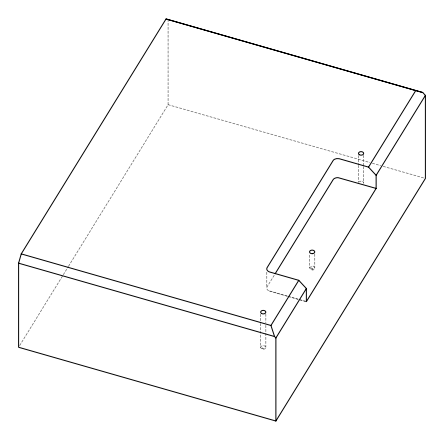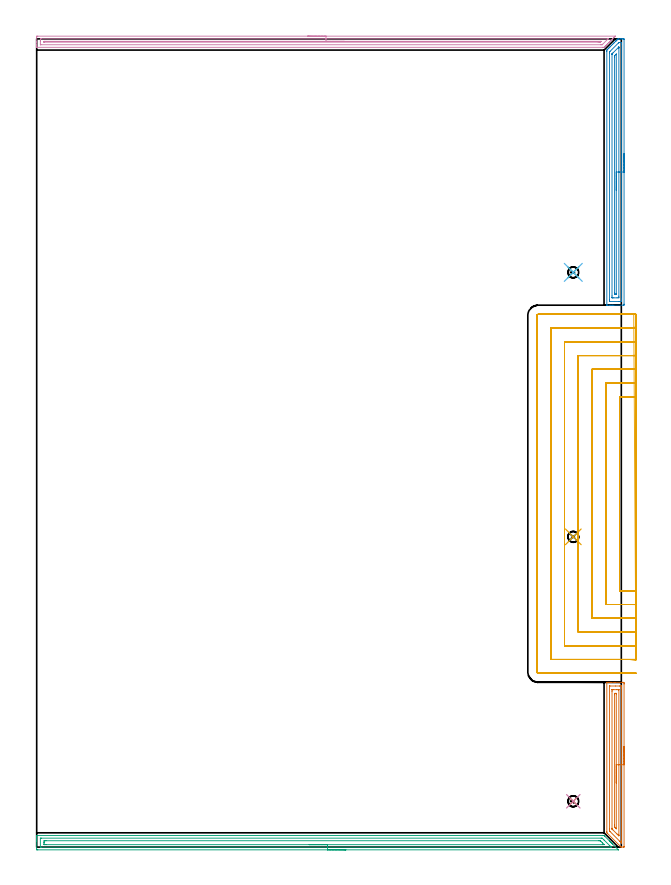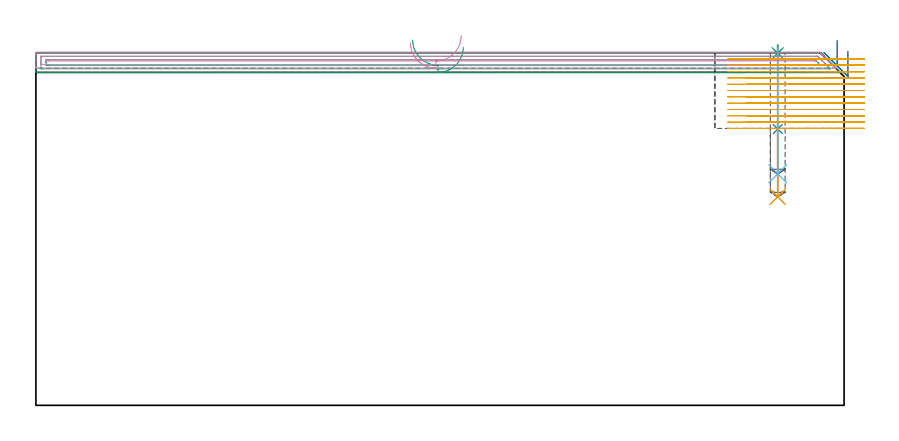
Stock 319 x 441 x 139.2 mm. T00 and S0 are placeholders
(PLAN: 11 operations, 3 tool changes, 104.3 min)
(1 SPOT_DRILL | STEP1POCKET | NXT0321_9005460120000 | 0.03 min | 0 mm3)
(2 SPOT_DRILL_1 | STEP1POCKET_1 | NXT0321_9005460120000 | 0.03 min | 3242 mm3)
(3 SPOT_DRILL_2 | STEP1POCKET_2 | NXT0321_9005460120000 | 0.03 min | 0 mm3)
(4 DRILL_BLIND_HOLE_INTO_CENTER | STEP1POCKET | UGT0301_454 | 0.24 min | 1500 mm3)
(5 DRILL_BLIND_HOLE_INTO_CENTER_1 | STEP1POCKET_1 | UGT0301_454 | 0.12 min | 707 mm3)
(6 DRILL_BLIND_HOLE_INTO_CENTER_2 | STEP1POCKET_2 | UGT0301_454 | 0.2 min | 1256 mm3)
(7 AREA_MILL | FG_CHAMFER_SURFACE | UGT0205_001 | 2.96 min | 4220 mm3)
(8 AREA_MILL_1 | FG_CHAMFER_SURFACE_1 | UGT0205_001 | 4.78 min | 6669 mm3)
(9 AREA_MILL_2 | FG_CHAMFER_SURFACE_2 | UGT0205_001 | 7.75 min | 9498 mm3)
(10 AREA_MILL_3 | FG_CHAMFER_SURFACE_3 | UGT0205_001 | 7.66 min | 5797 mm3)
(11 MILL_SLOT | SLOT_PARTIAL_RECTANGULAR | NXT0201_013 | Follow Part, ap 2.5, ae 75% | 80.52 min | 309724 mm3)
(TOOL NXT0321_9005460120000 | NC Spot Drill, 142deg, 12mm, Carbide, Uncoated | D12 PA142 FL30 Z2)
(TOOL UGT0301_454 | Carbide Drill 5.9 mm | D5.9 PA118 FL57 Z2)
(TOOL UGT0205_001 | Chamfer Mill 20 x 3 x 45 deg. | D20 FL50 Z2)
(TOOL NXT0201_013 | ENDMILL 10mm | D10 FL30 Z4)
(OP 1 SPOT_DRILL)
G17 G21 G94 G90
T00 M6
G54
G17 G0 G90 X292.8 Y25. S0 M3
G43 Z149.2 H0
G94 G81 G98 Z138.946 F250. R142.2
G80
M5
M2
(OP 2 SPOT_DRILL_1)
G17 G21 G94 G90
T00 M6
G54
G17 G0 G90 X292.8 Y169.3 S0 M3
G43 Z149.2 H0
G94 G81 G98 Z109.046 F250. R112.3
G80
M5
M2
(OP 3 SPOT_DRILL_2)
G17 G21 G94 G90
T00 M6
G54
G17 G0 G90 X292.8 Y313.6 S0 M3
G43 Z149.2 H0
G94 G81 G98 Z138.946 F250. R142.2
G80
M5
M2
(OP 4 DRILL_BLIND_HOLE_INTO_CENTER)
G17 G21 G94 G90
T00 M6
G54
G17 G0 G90 X292.8 Y25. S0 M3
G43 Z149.2 H0
G94 G81 G98 Z82.3 F250. R141.2
G80
M5
M2
(OP 5 DRILL_BLIND_HOLE_INTO_CENTER_1)
G17 G21 G94 G90
T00 M6
G54
G17 G0 G90 X292.8 Y169.3 S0 M3
G43 Z149.2 H0
G94 G81 G98 Z82.3 F250. R111.3
G80
M5
M2
(OP 6 DRILL_BLIND_HOLE_INTO_CENTER_2)
G17 G21 G94 G90
T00 M6
G54
G17 G0 G90 X292.8 Y313.6 S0 M3
G43 Z149.2 H0
G94 G81 G98 Z91.4 F250. R141.2
G80
M5
M2
(OP 7 AREA_MILL)
G17 G21 G94 G90
T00 M6
G54
G17 G0 G90 X320.5 Y54.95 S1061 M3
G43 Z149.2 H0
Z139.8
G94 G1 Y54.912 Z138.928 F250.
Y54.798 Z138.064
Y54.609 Z137.212
Y54.347 Z136.38
Y54.013 Z135.574
Y53.61 Z134.8
Y53.142 Z134.064
Y52.61 Z133.372
Y52.021 Z132.729
Y51.378 Z132.14
Y50.686 Z131.608
Y49.95 Z131.14
Y49.176 Z130.737
Y48.37 Z130.403
Y47.538 Z130.141
Y46.686 Z129.952
Y45.822 Z129.838
Y44.95 Z129.8
Y0.374
X320.496 Y0.101 Z129.804
X320.492 Y0.002 Z129.806
X320.166 Y0. Z130.133
X319.052 Y0.001 Z131.246
X318.894 Y0.01 Z131.403
X318.856 Y0.045 Z131.442
X318.419 Y0.48 Z131.878
X311.435 Y7.465 Z138.865
X311.249 Y7.649 Z139.047
X311.104 Y7.797 Z139.19
X311.1 Y8.537 Z139.2
Y89.8
X311.103 Y89.89 Z139.189
X311.174 Y89.897 Z139.119
X311.251 Y89.9 Z139.047
X311.83 Z138.469
X312.785 Z137.514
X313.181 Z137.116
X313.378 Z136.919
X315.125 Z135.173
X315.797 Z134.497
X319.828 Z130.469
X320.166 Y89.896 Z130.131
X320.492 Y89.89 Z129.804
X320.498 Y89.355 Z129.802
X320.5 Y89.015 Z129.8
Y44.95
X319.086 Z131.214
Y3.209
X319.084 Y2.533 Z131.216
X319.08 Y2.321 Z131.22
X319.079 Y2.283 Z131.221
X319.07 Y2.289 Z131.23
X319.032 Y2.321 Z131.268
X318.419 Y2.931 Z131.881
X318.141 Y3.209 Z132.159
X312.812 Y8.538 Z137.488
X312.687 Y8.665 Z137.613
X312.587 Y8.77 Z137.713
X312.523 Y8.839 Z137.777
X312.521 Y8.878 Z137.779
X312.516 Y9.214 Z137.784
X312.515 Y9.426 Z137.785
X312.514 Y10.104 Z137.786
X312.515 Y87.749 Z137.785
X312.516 Y87.833 Z137.784
X312.518 Y87.874 Z137.782
X312.52 Y87.887 Z137.78
X312.55 Y87.89 Z137.75
X312.867 Y87.898 Z137.433
X315.921 Y87.9 Z134.379
X318.104 Z132.196
X318.419 Y87.899 Z131.881
X318.981 Y87.896 Z131.319
X319.053 Y87.89 Z131.247
X319.079 Y87.875 Z131.221
X319.082 Y87.793 Z131.218
X319.084 Y87.579 Z131.216
X319.086 Y86.901 Z131.214
Y86.691
Y44.95
X317.672 Z132.628
X317.671 Y6.634 Z132.629
X317.669 Y6.506 Z132.631
X317.665 Y6.252 Z132.635
X317.656 Y6.155 Z132.644
X317.62 Y6.187 Z132.68
X317.546 Y6.256 Z132.754
X317.038 Y6.761 Z133.262
X316.673 Y7.126 Z133.627
X314.373 Y9.426 Z135.927
X314.054 Y9.746 Z136.246
X313.985 Y9.817 Z136.315
X313.952 Y9.855 Z136.348
X313.938 Y9.873 Z136.362
X313.936 Y9.932 Z136.364
X313.93 Y10.186 Z136.37
X313.929 Y10.314 Z136.371
Y85.042
X313.931 Y85.803 Z136.369
X313.933 Y85.866 Z136.367
X313.935 Y85.889 Z136.365
X313.963 Y85.895 Z136.337
X314.054 Y85.897 Z136.246
X314.832 Y85.9 Z135.468
X316.578 Z133.722
X317.451 Z132.849
X317.546 Y85.898 Z132.754
X317.641 Y85.893 Z132.659
X317.663 Y85.89 Z132.637
X317.666 Y85.877 Z132.634
X317.669 Y85.845 Z132.631
X317.671 Y85.803 Z132.629
X317.672 Y44.95 Z132.628
X316.257 Z134.043
Y10.314
X316.255 Y10.066 Z134.045
X316.253 Y10.016 Z134.047
X316.252 Y10.009 Z134.048
X316.23 Y10.027 Z134.07
X316.172 Y10.081 Z134.128
X315.935 Y10.314 Z134.365
X315.8 Y10.451 Z134.5
X315.431 Y10.83 Z134.869
X315.35 Y10.928 Z134.95
X315.347 Y11.047 Z134.953
X315.345 Y11.202 Z134.955
X315.343 Y11.667 Z134.957
Y12.09
Y83.139
X315.344 Y83.602 Z134.956
X315.347 Y83.759 Z134.953
X315.349 Y83.874 Z134.951
X315.426 Y83.89 Z134.874
X315.8 Y83.897 Z134.5
X315.926 Y83.899 Z134.374
X316.174 Y83.893 Z134.126
X316.235 Y83.89 Z134.065
X316.251 Y83.882 Z134.049
X316.253 Y83.865 Z134.047
X316.255 Y83.815 Z134.045
X316.257 Y83.562 Z134.043
Y44.95
Y44.078 Z134.081
Y43.214 Z134.195
Y42.362 Z134.383
Y41.53 Z134.646
Y40.724 Z134.98
Y39.95 Z135.382
Y39.214 Z135.851
Y38.522 Z136.382
Y37.879 Z136.972
Y37.29 Z137.615
Y36.758 Z138.307
Y36.29 Z139.043
Y35.887 Z139.816
Y35.553 Z140.622
Y35.291 Z141.454
Y35.102 Z142.306
Y34.988 Z143.171
Y34.95 Z144.043
G0 Z149.2
M5
M2
(OP 8 AREA_MILL_1)
G17 G21 G94 G90
T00 M6
G54
G17 G0 G90 X320.5 Y378.35 S1061 M3
G43 Z149.2 H0
Z139.8
G94 G1 Y378.312 Z138.928 F250.
Y378.198 Z138.064
Y378.009 Z137.212
Y377.747 Z136.38
Y377.413 Z135.574
Y377.01 Z134.8
Y376.542 Z134.064
Y376.01 Z133.372
Y375.421 Z132.729
Y374.778 Z132.14
Y374.086 Z131.608
Y373.35 Z131.14
Y372.576 Z130.737
Y371.77 Z130.403
Y370.938 Z130.141
Y370.086 Z129.952
Y369.222 Z129.838
Y368.35 Z129.8
Y296.269
X320.497 Y295.931 Z129.801
X320.493 Y295.71 Z129.804
X320.165 Y295.7 Z130.131
X314.927 Z135.367
X314.298 Z135.999
X314.054 Z136.243
X313.425 Z136.872
X313.181 Z137.115
X312.692 Z137.607
X311.287 Z139.011
X311.193 Z139.099
X311.176 Z139.115
X311.103 Y295.71 Z139.188
X311.1 Y295.824 Z139.2
Y434.201
X311.103 Y434.895 Z139.188
X311.255 Y435.055 Z139.045
X311.291 Y435.091 Z139.009
X311.435 Y435.236 Z138.862
X311.834 Y435.634 Z138.466
X311.912 Y435.713 Z138.387
X312.18 Y435.981 Z138.118
X312.308 Y436.11 Z137.989
X312.661 Y436.461 Z137.639
X312.838 Y436.638 Z137.462
X313.07 Y436.871 Z137.228
X313.181 Y436.983 Z137.115
X313.617 Y437.418 Z136.682
X314.054 Y437.856 Z136.242
X314.257 Y438.057 Z136.042
X314.313 Y438.114 Z135.986
X314.927 Y438.729 Z135.369
X315.139 Y438.939 Z135.161
X315.8 Y439.602 Z134.497
X315.858 Y439.658 Z134.441
X316.037 Y439.837 Z134.262
X316.091 Y439.893 Z134.206
X316.143 Y439.944 Z134.156
X316.333 Y440.134 Z133.966
X316.382 Y440.183 Z133.915
X316.429 Y440.23 Z133.87
X316.63 Y440.431 Z133.669
X316.673 Y440.474 Z133.624
X316.792 Y440.592 Z133.508
X316.927 Y440.727 Z133.373
X317.11 Y440.909 Z133.188
X317.195 Y440.99 Z133.102
X317.511 Y441. Z132.789
X317.546 Z132.754
X318.419 Z131.88
X318.804 Z131.495
X319.292 Z131.004
X319.537 Z130.76
X320.165 Z130.131
X320.41 Z129.888
X320.491 Y440.997 Z129.806
X320.5 Y440.705 Z129.8
Y368.35
X319.086 Z131.214
Y298.939
X319.085 Y298.261 Z131.215
X319.083 Y298.049 Z131.217
X319.079 Y297.719 Z131.221
X318.756 Y297.706 Z131.544
X318.419 Y297.702 Z131.881
X317.889 Y297.7 Z132.411
X317.546 Z132.754
X312.65 Z137.65
X312.551 Y297.703 Z137.749
X312.534 Y297.706 Z137.766
X312.521 Y297.71 Z137.779
X312.52 Y297.73 Z137.78
X312.516 Y297.837 Z137.784
X312.515 Y298.049 Z137.785
X312.514 Y298.728 Z137.786
X312.515 Y433.311 Z137.785
X312.517 Y433.651 Z137.783
X312.52 Y433.82 Z137.78
X312.521 Y433.859 Z137.779
X312.539 Y433.881 Z137.761
X312.579 Y433.925 Z137.721
X312.851 Y434.201 Z137.449
X317.425 Y438.775 Z132.875
X317.546 Y438.894 Z132.754
X317.619 Y438.962 Z132.681
X317.649 Y438.987 Z132.651
X317.679 Y438.99 Z132.621
X317.811 Y438.996 Z132.489
X318.077 Y439. Z132.223
X318.419 Z131.881
X318.95 Z131.35
X319.049 Y438.997 Z131.251
X319.066 Y438.994 Z131.234
X319.079 Y438.99 Z131.221
X319.08 Y438.97 Z131.22
X319.084 Y438.863 Z131.216
X319.085 Y438.651 Z131.215
X319.086 Y437.971 Z131.214
Y368.35
X317.672 Z132.628
X317.671 Y300.591 Z132.629
X317.666 Y299.829 Z132.634
X317.665 Y299.708 Z132.635
X316.673 Y299.7 Z133.627
X314.927 Z135.373
X314.179 Y299.701 Z136.121
X314.054 Y299.705 Z136.246
X313.935 Y299.711 Z136.365
X313.932 Y299.829 Z136.368
X313.93 Y299.955 Z136.37
X313.929 Y300.719 Z136.371
Y432.549
X313.93 Y432.677 Z136.37
X313.932 Y432.762 Z136.368
X313.936 Y432.825 Z136.364
X313.952 Y432.844 Z136.348
X314.054 Y432.953 Z136.246
X314.231 Y433.131 Z136.069
X314.41 Y433.311 Z135.89
X317.315 Y436.216 Z132.985
X317.546 Y436.447 Z132.754
X317.623 Y436.521 Z132.677
X317.651 Y436.546 Z132.649
X317.661 Y436.552 Z132.639
X317.665 Y436.533 Z132.635
X317.668 Y436.364 Z132.632
X317.671 Y436.109 Z132.629
Y435.981
X317.672 Y368.35 Z132.628
X316.257 Z134.043
Y302.033
X316.256 Y301.877 Z134.044
X316.253 Y301.753 Z134.047
X316.251 Y301.72 Z134.049
X316.239 Y301.71 Z134.061
X316.192 Y301.707 Z134.108
X315.8 Y301.701 Z134.5
X315.71 Y301.7 Z134.59
X315.417 Y301.707 Z134.883
X315.35 Y301.71 Z134.95
X315.346 Y301.754 Z134.954
X315.345 Y301.802 Z134.955
X315.343 Y302.075 Z134.957
Y302.499
Y431.108
X315.344 Y431.532 Z134.956
X315.348 Y431.764 Z134.952
X315.35 Y431.789 Z134.95
X315.363 Y431.808 Z134.937
X315.393 Y431.842 Z134.907
X315.97 Y432.422 Z134.33
X316.076 Y432.527 Z134.224
X316.17 Y432.618 Z134.13
X316.237 Y432.678 Z134.063
X316.252 Y432.688 Z134.048
X316.253 Y432.674 Z134.047
X316.256 Y432.628 Z134.044
X316.257 Y432.515 Z134.043
Y432.422
Y368.35
Y367.478 Z134.081
Y366.614 Z134.195
Y365.762 Z134.383
Y364.93 Z134.646
Y364.124 Z134.98
Y363.35 Z135.382
Y362.614 Z135.851
Y361.922 Z136.382
Y361.279 Z136.972
Y360.69 Z137.615
Y360.158 Z138.307
Y359.69 Z139.043
Y359.287 Z139.816
Y358.953 Z140.622
Y358.691 Z141.454
Y358.502 Z142.306
Y358.388 Z143.171
Y358.35 Z144.043
G0 Z149.2
M5
M2
(OP 9 AREA_MILL_2)
G17 G21 G94 G90
T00 M6
G54
G17 G0 G90 X168.7 Y-1.5 S1061 M3
G43 Z149.2 H0
Z141.4
G94 G1 X168.662 Z140.528 F250.
X168.548 Z139.663
X168.359 Z138.812
X168.097 Z137.98
X167.763 Z137.174
X167.36 Z136.4
X166.891 Z135.664
X166.36 Z134.972
X165.771 Z134.329
X165.128 Z133.74
X164.436 Z133.208
X163.7 Z132.74
X162.926 Z132.337
X162.12 Z132.003
X161.288 Z131.741
X160.436 Z131.552
X159.572 Z131.438
X158.7 Z131.4
X0.615
X0.221 Y-1.496 Z131.402
X0.01 Y-1.492 Z131.405
X0. Y-1.109 Z131.788
Y3.277 Z136.171
Y3.823 Z136.72
Y4.154 Z137.05
Y4.701 Z137.597
Y5.031 Z137.926
Y5.693 Z138.593
Y6.005 Z138.904
X0.003 Y6.155 Z139.047
X0.01 Y6.298 Z139.188
X0.168 Y6.3 Z139.2
X308.747
X309.601 Y6.293 Z139.193
X309.64 Y6.258 Z139.157
X309.993 Y5.909 Z138.806
X312.487 Y3.414 Z136.312
X312.625 Y3.277 Z136.173
X312.766 Y3.135 Z136.033
X312.918 Y2.983 Z135.881
X313.064 Y2.839 Z135.734
X313.212 Y2.689 Z135.587
X313.349 Y2.552 Z135.45
X313.5 Y2.402 Z135.298
X313.659 Y2.242 Z135.14
X313.78 Y2.121 Z135.019
X313.941 Y1.961 Z134.856
X314.105 Y1.795 Z134.693
X314.305 Y1.595 Z134.495
X317.317 Y-1.417 Z131.482
X317.38 Y-1.482 Z131.416
X317.383 Y-1.494 Z131.404
X317.38 Y-1.499 Z131.399
X158.7 Y-1.5 Z131.4
Y-0.086 Z132.814
X2.401 Y-0.085 Z132.815
X2.251 Y-0.084 Z132.816
X2.049 Y-0.079 Z132.821
X2.009 Y-0.076 Z132.824
X2.005 Y-0.048 Z132.852
X2.003 Y-0.017 Z132.883
X2. Y0.162 Z133.062
X2.001 Y4.68 Z137.58
X2.005 Y4.785 Z137.685
X2.01 Y4.854 Z137.754
X2.015 Y4.879 Z137.779
X2.55 Y4.885 Z137.785
X308.003
X308.374 Y4.881 Z137.781
X308.555 Y4.879 Z137.779
X308.747 Y4.697 Z137.597
X309.295 Y4.154 Z137.054
X309.64 Y3.811 Z136.711
X312.805 Y0.646 Z133.546
X313.212 Y0.238 Z133.138
X313.456 Y-0.011 Z132.889
X313.505 Y-0.064 Z132.836
X313.518 Y-0.08 Z132.82
X313.505 Y-0.081 Z132.819
X313.447 Y-0.083 Z132.817
X313.212 Y-0.085 Z132.815
X313.064 Y-0.086 Z132.814
X158.7
Y1.328 Z134.228
X5.081 Y1.329 Z134.229
X4.382 Y1.332 Z134.232
X4.188 Y1.336 Z134.236
X4.01 Y1.345 Z134.245
X4.005 Y1.523 Z134.423
X4.001 Y1.706 Z134.606
X4. Y2.4 Z135.3
Y2.584 Z135.484
X4.005 Y3.277 Z136.177
X4.007 Y3.455 Z136.355
X4.188 Y3.464 Z136.364
X4.884 Y3.47 Z136.37
X5.081 Y3.471 Z136.371
X306.763
X306.96 Y3.47 Z136.37
X307.158 Y3.467 Z136.367
X307.53 Y3.458 Z136.358
X307.72 Y3.277 Z136.177
X307.853 Y3.147 Z136.047
X308.601 Y2.4 Z135.3
X308.747 Y2.254 Z135.154
X309.475 Y1.523 Z134.423
X309.64 Y1.353 Z134.253
X309.646 Y1.334 Z134.234
X308.747 Y1.329 Z134.229
X158.7 Y1.328 Z134.228
X157.828 Z134.266
X156.963 Z134.38
X156.112 Z134.569
X155.28 Z134.832
X154.474 Z135.165
X153.7 Z135.568
X152.964 Z136.037
X152.272 Z136.568
X151.629 Z137.157
X151.04 Z137.801
X150.508 Z138.493
X150.04 Z139.228
X149.637 Z140.002
X149.303 Z140.808
X149.041 Z141.64
X148.852 Z142.492
X148.738 Z143.357
X148.7 Z144.228
G0 Z149.2
M5
M2
(OP 10 AREA_MILL_3)
G17 G21 G94 G90
T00 M6
G54
G17 G0 G90 X147.85 Y442.5 S1061 M3
G43 Z149.2 H0
Z143.1
G94 G1 X147.888 Z142.228 F250.
X148.002 Z141.363
X148.191 Z140.512
X148.453 Z139.68
X148.787 Z138.874
X149.19 Z138.1
X149.658 Z137.364
X150.19 Z136.672
X150.779 Z136.029
X151.422 Z135.439
X152.114 Z134.908
X152.85 Z134.44
X153.624 Z134.037
X154.43 Z133.703
X155.262 Z133.441
X156.114 Z133.252
X156.978 Z133.138
X157.85 Z133.1
X315.677 Z133.099
X315.683 Y442.495 Z133.104
X315.677 Y442.48 Z133.118
X315.619 Y442.418 Z133.181
X315.575 Y442.375 Z133.225
X315.024 Y441.824 Z133.776
X314.848 Y441.647 Z133.95
X314.188 Y440.988 Z134.612
X313.97 Y440.768 Z134.828
X313.349 Y440.149 Z135.451
X313.295 Y440.095 Z135.504
X313.091 Y439.889 Z135.707
X312.511 Y439.311 Z136.289
X312.402 Y439.201 Z136.397
X312.212 Y439.011 Z136.585
X311.673 Y438.473 Z137.126
X311.334 Y438.132 Z137.464
X310.835 Y437.635 Z137.964
X310.615 Y437.414 Z138.184
X310.456 Y437.253 Z138.342
X310.299 Y437.097 Z138.5
X310.168 Y436.967 Z138.631
X310.016 Y436.814 Z138.781
X309.722 Y436.522 Z139.075
X309.602 Y436.405 Z139.191
X308.828 Y436.4 Z139.2
X0.171
X0.01 Y436.406 Z139.193
X0. Y436.718 Z138.882
Y437.018 Z138.582
Y437.692 Z137.902
Y438.909 Z136.688
Y439.45 Z136.144
Y441.816 Z133.781
X0.004 Y442.086 Z133.51
X0.01 Y442.492 Z133.105
X0.202 Y442.495 Z133.102
X0.618 Y442.5 Z133.1
X157.85
Y441.086 Z134.514
X311.508
X311.633 Y441.085 Z134.515
X311.763 Y441.081 Z134.519
X311.814 Y441.079 Z134.521
X311.809 Y441.07 Z134.53
X311.732 Y440.987 Z134.613
X311.606 Y440.857 Z134.743
X311.508 Y440.758 Z134.842
X308.828 Y438.078 Z137.522
X308.631 Y437.886 Z137.714
X308.581 Y437.842 Z137.758
X308.556 Y437.821 Z137.779
X308.512 Y437.82 Z137.78
X308.32 Y437.817 Z137.783
X307.935 Y437.814 Z137.786
X307.811
X2.281
X2.044 Y437.816 Z137.784
X2.016 Y437.818 Z137.782
X2.01 Y437.821 Z137.779
X2.006 Y437.829 Z137.771
X2.002 Y437.862 Z137.738
X2.001 Y437.894 Z137.706
X2. Y438.091 Z137.509
Y439.45 Z136.15
Y439.848 Z135.752
X2.003 Y440.329 Z135.271
X2.009 Y440.718 Z134.882
X2.03 Y441.079 Z134.521
X2.405 Y441.084 Z134.516
X2.529 Y441.085 Z134.515
X157.85 Y441.086 Z134.514
Y439.672 Z135.928
X307.71 Y439.671 Z135.929
X307.79 Y439.67 Z135.93
X307.935 Y439.666 Z135.934
X307.953 Y439.665 Z135.935
X307.945 Y439.651 Z135.949
X307.935 Y439.636 Z135.964
X307.842 Y439.541 Z136.059
X307.75 Y439.45 Z136.15
X307.608 Y439.311 Z136.289
X307.555 Y439.262 Z136.338
X307.532 Y439.243 Z136.357
X307.491 Y439.235 Z136.365
X307.264 Y439.231 Z136.369
X307.042 Y439.23 Z136.37
X306.373 Y439.228 Z136.372
X4.192 Y439.229 Z136.371
X4.117 Y439.23 Z136.37
X4.057 Y439.232 Z136.368
X4.02 Y439.235 Z136.365
X4.01 Y439.24 Z136.36
X4.008 Y439.262 Z136.338
X4.004 Y439.45 Z136.15
X4.005 Y439.634 Z135.966
X4.009 Y439.66 Z135.94
X4.025 Y439.665 Z135.935
X4.079 Y439.668 Z135.932
X4.192 Y439.67 Z135.93
X4.86 Y439.672 Z135.928
X5.085
X157.85
X158.722 Z135.966
X159.586 Z136.08
X160.438 Z136.269
X161.27 Z136.531
X162.076 Z136.865
X162.85 Z137.268
X163.586 Z137.737
X164.278 Z138.268
X164.921 Z138.857
X165.51 Z139.501
X166.042 Z140.193
X166.51 Z140.928
X166.913 Z141.702
X167.247 Z142.508
X167.509 Z143.34
X167.698 Z144.192
X167.812 Z145.057
X167.85 Z145.928
G0 Z149.2
M5
M2
(OP 11 MILL_SLOT)
G17 G21 G94 G90
T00 M6
G54
G17 G0 G90 X326.999 Y245.798 S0 M3
G43 Z149.2 H0
Z136.708
G94 G1 X324. Y245.717 F250.
G2 X322.778 Y245.7 R45. F500.
G1 X318.
Y139.9
X322.759
G2 X324. Y139.883 R45.
G1 X326.999 Y139.8 F250.
X326.998 Y253.318
X324. Y253.22
G2 X322.778 Y253.2 R37.5 F500.
G1 X310.5
Y132.4
X322.759
G2 X324. Y132.379 R37.5
G1 X326.998 Y132.28 F250.
Y260.847
X324. Y260.725
G2 X322.778 Y260.7 R30. F500.
G1 X303.
Y124.9
X322.759
G2 X324. Y124.874 R30.
G1 X326.997 Y124.75 F250.
X326.996 Y268.396
X324. Y268.233
G2 X322.778 Y268.2 R22.5 F500.
G1 X295.5
Y117.4
X322.759
G2 X324. Y117.366 R22.5
G1 X326.995 Y117.2 F250.
X326.99 Y275.994
X324. Y275.75
G2 X322.778 Y275.7 R15. F500.
G1 X288.
Y109.9
X322.759
G2 X324. Y109.849 R15.
G1 X326.99 Y109.6 F250.
X326.96 Y283.789
X324. Y283.3
G2 X322.778 Y283.2 R7.5 F500.
G1 X280.5
Y102.4
X322.759
G2 X324. Y102.297 R7.5
G1 X326.959 Y101.8 F250.
X325.778 Y290.7
X322.778
X273.6 F500.
G3 X273. Y290.1 R0.6
G1 Y95.5
G3 X273.6 Y94.9 R0.6
G1 X322.759
X325.759 F250.
G0 X327. Y245.703 Z134.217
G1 X324. Y245.7
X323.949 F500.
X318.
Y139.9
X323.942
X324.
X327. Y139.896 F250.
Y253.204
X324. Y253.2
X323.949 F500.
X310.5
Y132.4
X323.942
X324.
X327. Y132.395 F250.
Y260.705
X324. Y260.7
X323.949 F500.
X303.
Y124.9
X323.942
X324.
X327. Y124.894 F250.
Y268.207
X324. Y268.2
X323.949 F500.
X295.5
Y117.4
X323.942
X324.
X327. Y117.392 F250.
Y275.71
X324. Y275.7
X323.949 F500.
X288.
Y109.9
X323.942
X324.
X327. Y109.888 F250.
Y283.221
X324. Y283.2
X323.949 F500.
X280.5
Y102.4
X323.942
X324.
X327. Y102.377 F250.
X326.949 Y290.7
X323.949
X273.6 F500.
G3 X273. Y290.1 R0.6
G1 Y95.5
G3 X273.6 Y94.9 R0.6
G1 X323.942
X326.942 F250.
G0 X327. Y245.7 Z131.725
G1 X324.
X318. F500.
Y139.9
X324.
X327. F250.
Y253.2
X324.
X310.5 F500.
Y132.4
X324.
X327. F250.
Y260.7
X324.
X303. F500.
Y124.9
X324.
X327. F250.
Y268.2
X324.
X295.5 F500.
Y117.4
X324.
X327. F250.
Y275.7
X324.
X288. F500.
Y109.9
X324.
X327. F250.
Y283.2
X324.
X280.5 F500.
Y102.4
X324.
X327. F250.
Y290.7
X324.
X273.6 F500.
G3 X273. Y290.1 R0.6
G1 Y95.5
G3 X273.6 Y94.9 R0.6
G1 X324.
X327. F250.
G0 Y245.7 Z129.233
G1 X324.
X318. F500.
Y139.9
X324.
X327. F250.
Y253.2
X324.
X310.5 F500.
Y132.4
X324.
X327. F250.
Y260.7
X324.
X303. F500.
Y124.9
X324.
X327. F250.
Y268.2
X324.
X295.5 F500.
Y117.4
X324.
X327. F250.
Y275.7
X324.
X288. F500.
Y109.9
X324.
X327. F250.
Y283.2
X324.
X280.5 F500.
Y102.4
X324.
X327. F250.
Y290.7
X324.
X273.6 F500.
G3 X273. Y290.1 R0.6
G1 Y95.5
G3 X273.6 Y94.9 R0.6
G1 X324.
X327. F250.
G0 Y245.7 Z126.742
G1 X324.
X318. F500.
Y139.9
X324.
X327. F250.
Y253.2
X324.
X310.5 F500.
Y132.4
X324.
X327. F250.
Y260.7
X324.
X303. F500.
Y124.9
X324.
X327. F250.
Y268.2
X324.
X295.5 F500.
Y117.4
X324.
X327. F250.
Y275.7
X324.
X288. F500.
Y109.9
X324.
X327. F250.
Y283.2
X324.
X280.5 F500.
Y102.4
X324.
X327. F250.
Y290.7
X324.
X273.6 F500.
G3 X273. Y290.1 R0.6
G1 Y95.5
G3 X273.6 Y94.9 R0.6
G1 X324.
X327. F250.
G0 Y245.7 Z124.25
G1 X324.
X318. F500.
Y139.9
X324.
X327. F250.
Y253.2
X324.
X310.5 F500.
Y132.4
X324.
X327. F250.
Y260.7
X324.
X303. F500.
Y124.9
X324.
X327. F250.
Y268.2
X324.
X295.5 F500.
Y117.4
X324.
X327. F250.
Y275.7
X324.
X288. F500.
Y109.9
X324.
X327. F250.
Y283.2
X324.
X280.5 F500.
Y102.4
X324.
X327. F250.
Y290.7
X324.
X273.6 F500.
G3 X273. Y290.1 R0.6
G1 Y95.5
G3 X273.6 Y94.9 R0.6
G1 X324.
X327. F250.
G0 Y245.7 Z121.758
G1 X324.
X318. F500.
Y139.9
X324.
X327. F250.
Y253.2
X324.
X310.5 F500.
Y132.4
X324.
X327. F250.
Y260.7
X324.
X303. F500.
Y124.9
X324.
X327. F250.
Y268.2
X324.
X295.5 F500.
Y117.4
X324.
X327. F250.
Y275.7
X324.
X288. F500.
Y109.9
X324.
X327. F250.
Y283.2
X324.
X280.5 F500.
Y102.4
X324.
X327. F250.
Y290.7
X324.
X273.6 F500.
G3 X273. Y290.1 R0.6
G1 Y95.5
G3 X273.6 Y94.9 R0.6
G1 X324.
X327. F250.
G0 Y245.7 Z119.267
G1 X324.
X318. F500.
Y139.9
X324.
X327. F250.
Y253.2
X324.
X310.5 F500.
Y132.4
X324.
X327. F250.
Y260.7
X324.
X303. F500.
Y124.9
X324.
X327. F250.
Y268.2
X324.
X295.5 F500.
Y117.4
X324.
X327. F250.
Y275.7
X324.
X288. F500.
Y109.9
X324.
X327. F250.
Y283.2
X324.
X280.5 F500.
Y102.4
X324.
X327. F250.
Y290.7
X324.
X273.6 F500.
G3 X273. Y290.1 R0.6
G1 Y95.5
G3 X273.6 Y94.9 R0.6
G1 X324.
X327. F250.
G0 Y245.7 Z116.775
G1 X324.
X318. F500.
Y139.9
X324.
X327. F250.
Y253.2
X324.
X310.5 F500.
Y132.4
X324.
X327. F250.
Y260.7
X324.
X303. F500.
Y124.9
X324.
X327. F250.
Y268.2
X324.
X295.5 F500.
Y117.4
X324.
X327. F250.
Y275.7
X324.
X288. F500.
Y109.9
X324.
X327. F250.
Y283.2
X324.
X280.5 F500.
Y102.4
X324.
X327. F250.
Y290.7
X324.
X273.6 F500.
G3 X273. Y290.1 R0.6
G1 Y95.5
G3 X273.6 Y94.9 R0.6
G1 X324.
X327. F250.
G0 Y245.7 Z114.283
G1 X324.
X318. F500.
Y139.9
X324.
X327. F250.
Y253.2
X324.
X310.5 F500.
Y132.4
X324.
X327. F250.
Y260.7
X324.
X303. F500.
Y124.9
X324.
X327. F250.
Y268.2
X324.
X295.5 F500.
Y117.4
X324.
X327. F250.
Y275.7
X324.
X288. F500.
Y109.9
X324.
X327. F250.
Y283.2
X324.
X280.5 F500.
Y102.4
X324.
X327. F250.
Y290.7
X324.
X273.6 F500.
G3 X273. Y290.1 R0.6
G1 Y95.5
G3 X273.6 Y94.9 R0.6
G1 X324.
X327. F250.
G0 Y245.7 Z111.792
G1 X324.
X318. F500.
Y139.9
X324.
X327. F250.
Y253.2
X324.
X310.5 F500.
Y132.4
X324.
X327. F250.
Y260.7
X324.
X303. F500.
Y124.9
X324.
X327. F250.
Y268.2
X324.
X295.5 F500.
Y117.4
X324.
X327. F250.
Y275.7
X324.
X288. F500.
Y109.9
X324.
X327. F250.
Y283.2
X324.
X280.5 F500.
Y102.4
X324.
X327. F250.
Y290.7
X324.
X273.6 F500.
G3 X273. Y290.1 R0.6
G1 Y95.5
G3 X273.6 Y94.9 R0.6
G1 X324.
X327. F250.
G0 Y245.7 Z109.3
G1 X324.
X318. F500.
Y139.9
X324.
X327. F250.
Y253.2
X324.
X310.5 F500.
Y132.4
X324.
X327. F250.
Y260.7
X324.
X303. F500.
Y124.9
X324.
X327. F250.
Y268.2
X324.
X295.5 F500.
Y117.4
X324.
X327. F250.
Y275.7
X324.
X288. F500.
Y109.9
X324.
X327. F250.
Y283.2
X324.
X280.5 F500.
Y102.4
X324.
X327. F250.
Y290.7
X324.
X273.6 F500.
G3 X273. Y290.1 R0.6
G1 Y95.5
G3 X273.6 Y94.9 R0.6
G1 X324.
X327. F250.
G0 Z149.2
M5
M2
